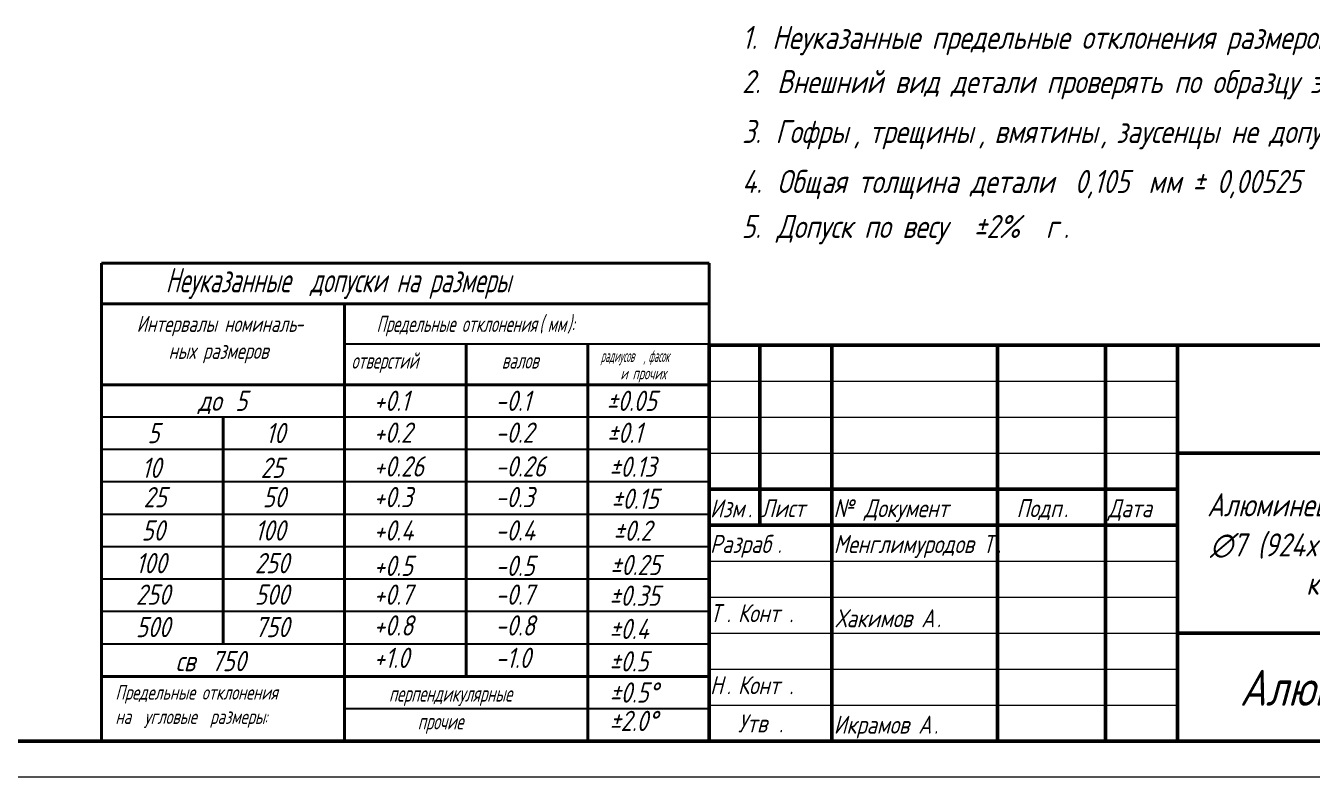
# Model space of a CAD drawing. Header units: millimetres. Extents: x 937859 to 970574, y 987894 to 996517.
# Drawn here: x 940200.6 to 940379.3, y 989516.6 to 989620.9 of the extents above; entities that cross this region are included whole.
import ezdxf

# ---------------------------------------------------------------- set-up
doc = ezdxf.new("R2010")
doc.units = ezdxf.units.MM
doc.header["$LTSCALE"] = 0.5
doc.linetypes.add('K5LT_BASIC', pattern=[0])
doc.layers.add('MD_Annotation', color=7, linetype='Continuous', lineweight=20)
doc.layers.add('Text', color=7, linetype='Continuous')
doc.styles.get("Standard").update_dxf_attribs({"font": 'GOST_A.TTF', "oblique": 15})

msp = doc.modelspace()

# ---------------------------------------------------------------- linework, layer by layer
at = {"lineweight": 40}
for p, q in [((940211.167, 989587.959), (940211.167, 989521.584)), ((940295.542, 989587.959), (940211.167, 989587.959)), ((940295.542, 989587.959), (940295.542, 989521.584)), ((940295.542, 989582.334), (940211.167, 989582.334)), ((940244.917, 989582.334), (940244.917, 989521.584)), ((940261.792, 989576.709), (940261.792, 989530.584)), ((940278.667, 989576.709), (940278.667, 989521.584)), ((940295.542, 989571.084), (940211.167, 989571.084)), ((940228.042, 989566.584), (940228.042, 989535.084)), ((940295.542, 989530.584), (940211.167, 989530.584)), ((940295.542, 989521.584), (940211.167, 989521.584))]:
    msp.add_line(p, q, dxfattribs=at)
at = {"linetype": 'K5LT_BASIC', "lineweight": 40}
msp.add_line((940295.542, 989521.584), (940295.542, 989583.459), dxfattribs=at)
for p, q in [((940295.542, 989576.709), (940244.917, 989576.709)), ((940295.542, 989566.584), (940211.167, 989566.584)), ((940295.542, 989562.084), (940211.167, 989562.084)), ((940295.542, 989557.584), (940211.167, 989557.584)), ((940295.542, 989553.084), (940211.167, 989553.084)), ((940295.542, 989548.584), (940211.167, 989548.584)), ((940295.542, 989544.084), (940211.167, 989544.084)), ((940295.542, 989539.584), (940211.167, 989539.584)), ((940295.542, 989535.084), (940211.167, 989535.084)), ((940295.542, 989526.084), (940244.917, 989526.084)), ((940295.542, 989526.084), (940244.917, 989526.084))]:
    msp.add_line(p, q)
at = {"lineweight": 50}
for p, q in [((940295.542, 989576.584), (940480.542, 989576.584)), ((940295.542, 989521.584), (940295.542, 989576.584)), ((940295.542, 989576.584), (940360.542, 989576.584)), ((940302.542, 989576.584), (940302.542, 989551.584)), ((940312.542, 989576.584), (940312.542, 989521.584)), ((940335.542, 989576.584), (940335.542, 989521.584)), ((940350.542, 989576.584), (940350.542, 989521.584)), ((940360.542, 989576.584), (940360.542, 989521.584)), ((940360.542, 989561.584), (940480.542, 989561.584)), ((940295.542, 989556.584), (940360.542, 989556.584)), ((940295.542, 989551.584), (940360.542, 989551.584)), ((940360.542, 989536.584), (940480.542, 989536.584)), ((940480.542, 989521.584), (940085.542, 989521.584)), ((940211.167, 989521.584), (940284.292, 989521.584)), ((940480.542, 989521.584), (940295.542, 989521.584))]:
    msp.add_line(p, q, dxfattribs=at)
at = {"lineweight": 5}
for p, q in [((940295.542, 989571.584), (940360.542, 989571.584)), ((940295.542, 989566.584), (940360.542, 989566.584)), ((940295.542, 989561.584), (940360.542, 989561.584)), ((940295.542, 989546.584), (940360.542, 989546.584)), ((940295.542, 989541.584), (940360.542, 989541.584)), ((940295.542, 989536.584), (940360.542, 989536.584)), ((940295.542, 989531.584), (940360.542, 989531.584)), ((940295.542, 989526.584), (940360.542, 989526.584)), ((940485.542, 989516.584), (940065.542, 989516.584))]:
    msp.add_line(p, q, dxfattribs=at)

# ---------------------------------------------------------------- texts
at = {"oblique": 15}
for s, height, width, p in [('Неуказанные  допуски на размеры', 3.375, 0.8, (940220.065, 989583.91)), ('Интервалы номиналь', 2.25, 0.9, (940216.041, 989578.416)), ('-', 2.25, 0.9, (940238.057, 989578.416)), ('Предельные отклонения', 2.25, 0.8, (940249.338, 989578.408)), ('(', 2.25, 0.8, (940271.927, 989578.408)), ('мм', 2.25, 0.8, (940273.087, 989578.408)), ('):', 2.25, 0.8, (940275.833, 989578.408)), ('ных размеров', 2.25, 0.9, (940220.477, 989574.666)), ('фасок', 1.6875, 0.6, (940287.106, 989574.243)), ('отверстий', 2.25, 0.8, (940245.865, 989573.306)), ('валов', 2.25, 0.8, (940266.732, 989573.325)), ('радиусов  ', 1.6875, 0.6, (940280.478, 989574.243)), (', ', 1.6875, 0.6, (940286.426, 989574.243)), ('и прочих', 1.6875, 0.8, (940283.218, 989571.83)), ('Предельные отклонения', 2.025, 0.9, (940213.085, 989527.363)), ('перпендикулярные', 2.25, 0.8, (940251.067, 989527.078)), ('на  угловые  размеры', 2.025, 0.9, (940213.085, 989523.988)), (':', 2.025, 0.9, (940233.74, 989523.988)), ('прочие', 2.25, 0.8, (940255.062, 989523.221))]:
    msp.add_text(s, height=height, dxfattribs=dict(at, width=width)).set_placement(p)
for s, height, p in [('до ', 2.8125, (940224.554, 989567.446)), ('5', 2.812, (940229.727, 989567.446)), ('+0.1', 2.8125, (940248.964, 989567.446)), ('-0.1', 2.8125, (940265.849, 989567.446)), ('±0.05', 2.8125, (940281.278, 989567.446)), ('5', 2.812, (940217.54, 989562.967)), ('10', 2.8125, (940233.973, 989562.967)), ('+0.2', 2.8125, (940248.964, 989563.027)), ('-0.2', 2.8125, (940265.849, 989563.027)), ('±0.1', 2.8125, (940281.333, 989563.009)), ('10', 2.8125, (940216.737, 989558.147)), ('25', 2.8125, (940233.248, 989558.147)), ('+0.26', 2.8125, (940248.964, 989558.337)), ('-0.26', 2.8125, (940265.849, 989558.337)), ('±0.13', 2.8125, (940281.652, 989558.291)), ('25', 2.8125, (940216.99, 989554.064)), ('50', 2.8125, (940233.536, 989554.064)), ('+0.3', 2.8125, (940248.964, 989554.077)), ('-0.3', 2.8125, (940265.849, 989554.077)), ('±0.15', 2.8125, (940281.937, 989553.851)), ('Изм', 2.5, (940295.655, 989552.667)), ('Лист', 2.5, (940302.748, 989552.692)), ('№ ', 2.5, (940312.803, 989552.692)), ('Документ', 2.5, (940317.045, 989552.692)), ('Подп', 2.5, (940338.203, 989552.692)), ('Дата', 2.5, (940350.92, 989552.692)), ('.', 2.5, (940300.885, 989552.667)), ('.', 2.5, (940344.766, 989552.692)), ('50', 2.8125, (940216.72, 989549.446)), ('100', 2.8125, (940232.438, 989549.446)), ('+0.4', 2.8125, (940248.964, 989549.446)), ('-0.4', 2.8125, (940265.849, 989549.446)), ('±0.2', 2.8125, (940282.221, 989549.418)), ('Разраб', 2.5, (940295.655, 989547.726)), ('Менглимуродов Т', 2.5, (940312.837, 989547.711)), ('100', 2.8125, (940215.928, 989544.906)), ('250', 2.8125, (940232.438, 989544.906)), ('+0.5', 2.8125, (940248.964, 989544.534)), ('-0.5', 2.8125, (940265.849, 989544.534)), ('±0.25', 2.8125, (940281.785, 989544.652)), ('.', 2.5, (940304.985, 989547.726)), ('.', 2.5, (940335.475, 989547.711)), ('250', 2.8125, (940215.928, 989540.535)), ('500', 2.8125, (940232.44, 989540.535)), ('+0.7', 2.8125, (940248.964, 989540.534)), ('-0.7', 2.8125, (940265.849, 989540.534)), ('±0.35', 2.8125, (940281.662, 989540.387)), ('Т', 2.5, (940295.655, 989538.117)), ('Конт', 2.5, (940299.522, 989538.117)), ('500', 2.8125, (940215.93, 989536.035)), ('750', 2.8125, (940232.44, 989536.035)), ('+0.8', 2.8125, (940248.964, 989536.256)), ('-0.8', 2.8125, (940265.849, 989536.256)), ('±0.4', 2.8125, (940281.662, 989535.774)), ('. ', 2.5, (940297.932, 989538.117)), ('.', 2.5, (940306.62, 989538.117)), ('Хакимов А', 2.5, (940313.046, 989537.411)), ('.', 2.5, (940327.109, 989537.411)), (' св ', 2.8125, (940220.009, 989531.309)), ('750', 2.8125, (940226.388, 989531.309)), ('+1.0', 2.8125, (940248.964, 989531.756)), ('-1.0', 2.8125, (940265.849, 989531.756)), ('±0.5', 2.8125, (940281.662, 989531.274)), ('±0.5°', 2.8125, (940281.69, 989526.946)), ('Н', 2.5, (940295.655, 989528.117)), ('Конт', 2.5, (940299.522, 989528.117)), ('. ', 2.5, (940297.932, 989528.117)), ('.', 2.5, (940306.62, 989528.117)), ('±2.0°', 2.8125, (940281.69, 989523.004)), ('Утв', 2.5, (940299.533, 989522.816)), ('Икрамов А', 2.5, (940312.837, 989522.64)), ('.', 2.5, (940305.203, 989522.816)), ('.', 2.5, (940326.728, 989522.64))]:
    msp.add_text(s, height=height, dxfattribs=at).set_placement(p)
at = {"layer": 'MD_Annotation', "oblique": 15}
for s, height, p in [('Алюминевая фольга теплообменника', 3.2, (940364.669, 989552.808)), ('∅7 (924x0,105', 3.2, (940365.078, 989547.246)), ('к', 3.2, (940378.418, 989541.912)), ('Алюминий ', 5, (940369.195, 989526.514))]:
    msp.add_text(s, height=height, dxfattribs=at).set_placement(p)
at = {"layer": 'Text', "oblique": 15}
for s, p in [('1. ', (940300.105, 989617.702)), ('Неуказанные предельные отклонения размеров указаны в таблице', (940304.276, 989617.702)), ('2. ', (940300.105, 989611.568)), ('Внешний вид детали проверять по образцу эталона', (940304.962, 989611.568)), ('3. ', (940300.107, 989604.635)), ('Гофры', (940304.736, 989604.635)), ('трещины', (940317.763, 989604.635)), ('вмятины', (940335.116, 989604.635)), ('заусенцы не допускается', (940352.028, 989604.635)), (', ', (940315.65, 989604.635)), (', ', (940333.004, 989604.635)), (', ', (940349.916, 989604.635)), ('4. ', (940300.107, 989597.702)), ('Общая толщина детали ', (940304.964, 989597.702)), ('0,105 ', (940346.279, 989597.702)), ('± 0,00525', (940362.607, 989597.702)), ('мм ', (940356.508, 989597.702)), ('5. ', (940300.042, 989591.453)), ('Допуск по весу ', (940304.899, 989591.453)), ('±2%%% ', (940332.271, 989591.453)), ('г', (940342.271, 989591.453)), ('.', (940344.712, 989591.453))]:
    msp.add_text(s, height=3.2, dxfattribs=at).set_placement(p)

doc.saveas('drawing.dxf')
